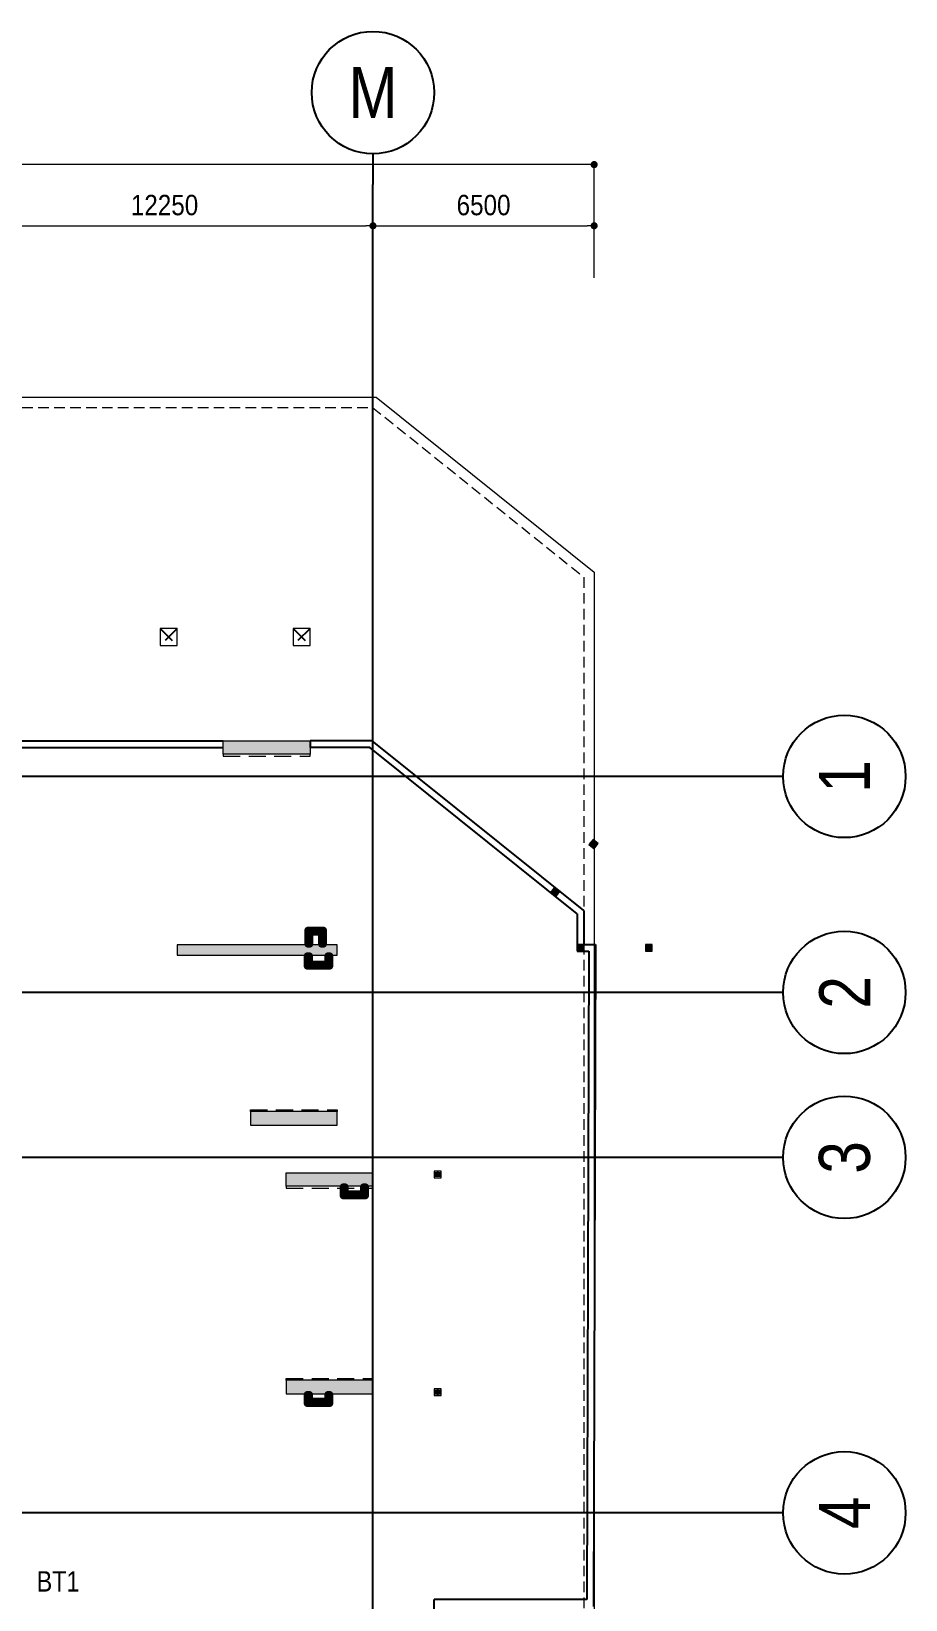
# Model space of a CAD drawing. Header units: millimetres. Extents: x -25197 to 555828, y -17247 to 174153.
# Drawn here: x 482848 to 508539, y 128050 to 174153 of the extents above; entities that cross this region are included whole.
import ezdxf
from ezdxf.enums import TextEntityAlignment as Align

# ---------------------------------------------------------------- set-up
doc = ezdxf.new("R2010")
doc.units = ezdxf.units.MM
doc.header["$LTSCALE"] = 250
for name, pattern in [('CHG_XX_Cot_Tang 1$0$CENTER', [20.2, 12.7, -2.5, 2.5, -2.5]), ('CHG_XX_Cot_Tang 1$0$CENTER2', [28.575, 19.05, -3.175, 3.175, -3.175]), ('CHG_XX_Cot_Tang 1$0$HIDDEN', [0.375, 0.25, -0.125]), ('CHG_XX_Cot_Tang 1$0$MB_Luoi truc$0$HTT Hidden 21', [3, 2, -1]), ('CHG_XX_Luoi truc$0$MB_Luoi truc$0$Center101', [13, 10, -1, 1, -1])]:
    doc.linetypes.add(name, pattern=pattern)
for name, color, linetype in [("CHG_XX_Cot_Tang 1$0$'S_Concrete_Center_1", 8, 'CHG_XX_Cot_Tang 1$0$CENTER2'), ("CHG_XX_Cot_Tang 1$0$'S_Steel_ Bold", 8, 'Continuous'), ('CHG_XX_Cot_Tang 1$0$cot 500 dung +850', 1, 'Continuous'), ('CHG_XX_Cot_Tang 1$0$mb_cot tang 1-3$0$Concrete Line', 6, 'Continuous'), ('CHG_XX_Cot_Tang 1$0$Vach VH3', 3, 'Continuous'), ('CHG_XX_Luoi truc$0$Grid', 34, 'Continuous'), ('CHG_XX_Luoi truc$0$Grid Line', 8, 'CHG_XX_Luoi truc$0$MB_Luoi truc$0$Center101'), ('mb tang 1 TWB$0$Brick Wall', 4, 'Continuous'), ('TEXT', 21, 'Continuous')]:
    doc.layers.add(name, color=color, linetype=linetype)
for name, color, linetype, lineweight in [("CHG_XX_Cot_Tang 1$0$'S_Steel_Cont_2 Normal", 2, 'Continuous', 25), ("CHG_XX_Cot_Tang 1$0$'S_Steel_Cont_2 Normal_Plate", 150, 'Continuous', 15), ('CHG_XX_Cot_Tang 1$0$Cot thep', 51, 'Continuous', 15), ('CHG_XX_Cot_Tang 1$0$MB_Luoi truc$0$Dim 300', 1, 'Continuous', 5), ('CHG_XX_Cot_Tang 1$0$Net thay Tuong', 3, 'Continuous', 20), ('CHG_XX_Cot_Tang 1$0$NS-Pier', 150, 'Continuous', 9), ('CHG_XX_Cot_Tang 1$0$NS-Pier @ 1 VP1', 150, 'Continuous', 9), ('CHG_XX_Cot_Tang 1$0$NS-Pier @ 1 VP2', 150, 'Continuous', 9), ('CHG_XX_Cot_Tang 1$0$NS-Pier @ 1 VP3', 150, 'Continuous', 9), ('CHG_XX_Cot_Tang 1$0$NS-Pier @ 1 VPModel', 150, 'Continuous', 9), ('CHG_XX_Cot_Tang 1$0$NS-Pier @ 100', 150, 'Continuous', 9), ('CHG_XX_Cot_Tang 1$0$NS-Pier @ 150', 150, 'Continuous', 9), ('CHG_XX_Cot_Tang 1$0$NS-Pier @ 200', 150, 'Continuous', 9), ('CHG_XX_Cot_Tang 1$0$NS-Pier @ 350', 150, 'Continuous', 9), ('CHG_XX_Cot_Tang 1$0$S_Concrete_Cont_2 Normal', 2, 'Continuous', 13), ('mb tang 1 TWB$0$Wall Line', 4, 'Continuous', 70), ('Net cat Tuong', 4, 'Continuous', 9)]:
    doc.layers.add(name, color=color, linetype=linetype, lineweight=lineweight)
doc.styles.add('CHG_XX_Cot_Tang 1$0$MB_Luoi truc$0$Arial_C', font='arial.ttf', dxfattribs={"width": 0.85})
doc.styles.add('CHG_XX_Luoi truc$0$MB_Luoi truc$0$Grid A-F$0$VNI-HelveCB', font='VHELVCB_0.TTF')
doc.styles.add('TTP-HelCon', font='VHELVCN_0.TTF')
doc.dimstyles.new('CHG_XX_Cot_Tang 1$0$MB_Luoi truc$0$Dim 300 (A1-A2)', dxfattribs={"dimscale": 300, "dimtxt": 2, "dimasz": 0.7, "dimexe": 0, "dimexo": 1, "dimgap": 1, "dimtad": 1, "dimdec": 0, "dimzin": 12, "dimdsep": 46, "dimtxsty": 'CHG_XX_Cot_Tang 1$0$MB_Luoi truc$0$Arial_C', "dimblk": 'CHG_XX_Cot_Tang 1$0$MB_Luoi truc$0$_Dot', "dimcen": 1, "dimclrd": 256, "dimclre": 256, "dimclrt": 3, "dimadec": 0, "dimazin": 0, "dimtfac": 1, "dimtdec": 0, "dimtix": 1, "dimtmove": 2, "dimatfit": 3, "dimldrblk": 'CHG_XX_Cot_Tang 1$0$MB_Luoi truc$0$HTT Arrow 30', "dimfxl": 1, "dimtolj": 1, "dimtzin": 0, "dimarcsym": 0})

# ---------------------------------------------------------------- blocks, each defined once
blk = doc.blocks.new('*U2169')
at = {"layer": 'CHG_XX_Luoi truc$0$Grid', "lineweight": -2}
blk.add_line((0, 611), (0, 608), dxfattribs=at)
blk.add_circle((0, 617), 6, dxfattribs=at)
at = {"layer": 'CHG_XX_Luoi truc$0$Grid Line'}
blk.add_line((0, 0), (0, 608), dxfattribs=at)
at = {"layer": 'CHG_XX_Luoi truc$0$Grid', "lineweight": -2, "style": 'CHG_XX_Luoi truc$0$MB_Luoi truc$0$Grid A-F$0$VNI-HelveCB'}
for tag, p in [('GRIDSUB', (0, 617)), ('GRID', (0, -9))]:
    blk.add_attdef(tag, text='', height=5, dxfattribs=at).set_placement(p, align=Align.MIDDLE)
blk = doc.blocks.new('*U2171')
at = {"layer": 'CHG_XX_Luoi truc$0$Grid', "lineweight": -2}
blk.add_line((0, -3), (0, 0), dxfattribs=at)
blk.add_circle((0, -9), 6, dxfattribs=at)
at = {"layer": 'CHG_XX_Luoi truc$0$Grid Line'}
blk.add_line((0, 0), (0, 438), dxfattribs=at)
at = {"layer": 'CHG_XX_Luoi truc$0$Grid', "lineweight": -2, "style": 'CHG_XX_Luoi truc$0$MB_Luoi truc$0$Grid A-F$0$VNI-HelveCB'}
for tag, p in [('GRIDSUB', (0, 447)), ('GRID', (0, -9))]:
    blk.add_attdef(tag, text='', height=5, dxfattribs=at).set_placement(p, align=Align.MIDDLE)
blk = doc.blocks.new('CHG_XX_Luoi truc')
at = {"layer": 'CHG_XX_Luoi truc$0$Grid'}
ref = blk.add_blockref('*U2169', (99550, -12747), dxfattribs=dict(at, xscale=300, yscale=300, zscale=300))
ref.add_attrib('GRIDSUB', 'M', dxfattribs={"lineweight": -2, "height": 1500, "style": 'CHG_XX_Luoi truc$0$MB_Luoi truc$0$Grid A-F$0$VNI-HelveCB'}).set_placement((99550, 172353), align=Align.MIDDLE)
ref = blk.add_blockref('*U2171', (110703, 152250), dxfattribs=dict(at, xscale=300.0000000000013, yscale=300.0000000000013, zscale=300.0000000000013, rotation=90))
ref.add_attrib('GRID', '1', dxfattribs={"lineweight": -2, "height": 1500, "rotation": 90, "style": 'CHG_XX_Luoi truc$0$MB_Luoi truc$0$Grid A-F$0$VNI-HelveCB'}).set_placement((113403, 152250), align=Align.MIDDLE)
ref = blk.add_blockref('*U2171', (110703, 145900), dxfattribs=dict(at, xscale=300.0000000000013, yscale=300.0000000000013, zscale=300.0000000000013, rotation=90))
ref.add_attrib('GRID', '2', dxfattribs={"lineweight": -2, "height": 1500, "rotation": 90, "style": 'CHG_XX_Luoi truc$0$MB_Luoi truc$0$Grid A-F$0$VNI-HelveCB'}).set_placement((113403, 145900), align=Align.MIDDLE)
ref = blk.add_blockref('*U2171', (110703, 141050), dxfattribs=dict(at, xscale=300.0000000000013, yscale=300.0000000000013, zscale=300.0000000000013, rotation=90))
ref.add_attrib('GRID', '3', dxfattribs={"lineweight": -2, "height": 1500, "rotation": 90, "style": 'CHG_XX_Luoi truc$0$MB_Luoi truc$0$Grid A-F$0$VNI-HelveCB'}).set_placement((113403, 141050), align=Align.MIDDLE)
ref = blk.add_blockref('*U2171', (110703, 130600), dxfattribs=dict(at, xscale=300.0000000000013, yscale=300.0000000000013, zscale=300.0000000000013, rotation=90))
ref.add_attrib('GRID', '4', dxfattribs={"lineweight": -2, "height": 1500, "rotation": 90, "style": 'CHG_XX_Luoi truc$0$MB_Luoi truc$0$Grid A-F$0$VNI-HelveCB'}).set_placement((113403, 130600), align=Align.MIDDLE)
blk = doc.blocks.new('CHG_XX_Cot_Tang 1$0$MB_Luoi truc$0$_Dot')
at = {"color": 0, "linetype": 'ByBlock', "lineweight": -2}
blk.add_line((-0.5, 0), (-1, 0), dxfattribs=at)
at = {"color": 0, "linetype": 'ByBlock', "const_width": 0.5}
blk.add_lwpolyline([(-0.25, 0, 1), (0.25, 0, 1)], format="xyb", close=True, dxfattribs=at)
blk = doc.blocks.new('*D2254')
at = {"layer": 'CHG_XX_Cot_Tang 1$0$MB_Luoi truc$0$Dim 300', "lineweight": -2, "transparency": 16777216}
for p, q in [((87300, 166908), (87300, 168437)), ((87510, 168437), (99340, 168437)), ((99550, 166908), (99550, 168437))]:
    blk.add_line(p, q, dxfattribs=at)
at = {"layer": 'Defpoints', "color": 0, "transparency": 16777216}
for p in [(99550, 168437), (87300, 166608), (99550, 166608)]:
    blk.add_point(p, dxfattribs=at)
at = {"layer": 'CHG_XX_Cot_Tang 1$0$MB_Luoi truc$0$Dim 300', "lineweight": -2, "transparency": 16777216, "xscale": 210, "yscale": 210, "zscale": 210, "rotation": 180}
blk.add_blockref('CHG_XX_Cot_Tang 1$0$MB_Luoi truc$0$_Dot', (87300, 168437), dxfattribs=at)
at = {"layer": 'CHG_XX_Cot_Tang 1$0$MB_Luoi truc$0$Dim 300', "lineweight": -2, "transparency": 16777216, "xscale": 210, "yscale": 210, "zscale": 210}
blk.add_blockref('CHG_XX_Cot_Tang 1$0$MB_Luoi truc$0$_Dot', (99550, 168437), dxfattribs=at)
at = {"layer": 'CHG_XX_Cot_Tang 1$0$MB_Luoi truc$0$Dim 300', "color": 3, "transparency": 16777216, "insert": (93425, 169043), "char_height": 600, "attachment_point": 5, "style": 'CHG_XX_Cot_Tang 1$0$MB_Luoi truc$0$Arial_C'}
blk.add_mtext('\\A1;12250', dxfattribs=at)
blk = doc.blocks.new('CHG_XX_Cot_Tang 1$0$MB_Luoi truc$0$HTT Arrow 30')
blk.add_hatch(color=256).paths.add_polyline_path([(-2.5, 0.375), (-2.5, -0.375), (0, 0)])
at = {"color": 0, "linetype": 'ByBlock', "lineweight": -2}
for p, q in [((0, 0), (-2.5, 0.375)), ((-2.5, -0.375), (-2.5, 0.375)), ((0, 0), (-2.5, -0.375))]:
    blk.add_line(p, q, dxfattribs=at)
blk = doc.blocks.new('*D2255')
at = {"layer": 'CHG_XX_Cot_Tang 1$0$MB_Luoi truc$0$Dim 300', "lineweight": -2, "transparency": 16777216}
for p, q in [((99550, 166908), (99550, 168437)), ((99760, 168437), (105840, 168437)), ((106050, 166908), (106050, 168437))]:
    blk.add_line(p, q, dxfattribs=at)
at = {"layer": 'Defpoints', "color": 0, "transparency": 16777216}
for p in [(106050, 168437), (99550, 166608), (106050, 166608)]:
    blk.add_point(p, dxfattribs=at)
at = {"layer": 'CHG_XX_Cot_Tang 1$0$MB_Luoi truc$0$Dim 300', "lineweight": -2, "transparency": 16777216, "xscale": 210, "yscale": 210, "zscale": 210, "rotation": 180}
blk.add_blockref('CHG_XX_Cot_Tang 1$0$MB_Luoi truc$0$_Dot', (99550, 168437), dxfattribs=at)
at = {"layer": 'CHG_XX_Cot_Tang 1$0$MB_Luoi truc$0$Dim 300', "lineweight": -2, "transparency": 16777216, "xscale": 210, "yscale": 210, "zscale": 210}
blk.add_blockref('CHG_XX_Cot_Tang 1$0$MB_Luoi truc$0$_Dot', (106050, 168437), dxfattribs=at)
at = {"layer": 'CHG_XX_Cot_Tang 1$0$MB_Luoi truc$0$Dim 300', "color": 3, "transparency": 16777216, "insert": (102800, 169043), "char_height": 600, "attachment_point": 5, "style": 'CHG_XX_Cot_Tang 1$0$MB_Luoi truc$0$Arial_C'}
blk.add_mtext('\\A1;6500', dxfattribs=at)
blk = doc.blocks.new('*D2256')
at = {"layer": 'CHG_XX_Cot_Tang 1$0$MB_Luoi truc$0$Dim 300', "lineweight": -2, "transparency": 16777216}
for p, q in [((-10900, 166908), (-10900, 170237)), ((105840, 170237), (-10690, 170237)), ((106050, 166908), (106050, 170237))]:
    blk.add_line(p, q, dxfattribs=at)
at = {"layer": 'Defpoints', "color": 0, "transparency": 16777216}
for p in [(-10900, 170237), (-10900, 166608), (106050, 166608)]:
    blk.add_point(p, dxfattribs=at)
at = {"layer": 'CHG_XX_Cot_Tang 1$0$MB_Luoi truc$0$Dim 300', "lineweight": -2, "transparency": 16777216, "xscale": 210, "yscale": 210, "zscale": 210, "rotation": 180}
blk.add_blockref('CHG_XX_Cot_Tang 1$0$MB_Luoi truc$0$_Dot', (-10900, 170237), dxfattribs=at)
at = {"layer": 'CHG_XX_Cot_Tang 1$0$MB_Luoi truc$0$Dim 300', "lineweight": -2, "transparency": 16777216, "xscale": 210, "yscale": 210, "zscale": 210}
blk.add_blockref('CHG_XX_Cot_Tang 1$0$MB_Luoi truc$0$_Dot', (106050, 170237), dxfattribs=at)
at = {"layer": 'CHG_XX_Cot_Tang 1$0$MB_Luoi truc$0$Dim 300', "color": 3, "transparency": 16777216, "insert": (47575, 170843), "char_height": 600, "attachment_point": 5, "style": 'CHG_XX_Cot_Tang 1$0$MB_Luoi truc$0$Arial_C'}
blk.add_mtext('\\A1;116950', dxfattribs=at)
blk = doc.blocks.new('*U2323')
at = {"layer": 'CHG_XX_Cot_Tang 1$0$NS-Pier @ 1 VP1'}
h = blk.add_hatch(color=256, dxfattribs=at)
h.dxf.hatch_style = 1
h.paths.add_polyline_path([(400, 0), (0, 0), (0, -2550), (400, -2550)])
at = {"layer": 'CHG_XX_Cot_Tang 1$0$NS-Pier @ 1 VP2'}
h = blk.add_hatch(color=256, dxfattribs=at)
h.dxf.hatch_style = 1
h.paths.add_polyline_path([(400, 0), (0, 0), (0, -2550), (400, -2550)])
at = {"layer": 'CHG_XX_Cot_Tang 1$0$NS-Pier @ 1 VP3'}
h = blk.add_hatch(color=256, dxfattribs=at)
h.dxf.hatch_style = 1
h.paths.add_polyline_path([(400, 0), (0, 0), (0, -2550), (400, -2550)])
at = {"layer": 'CHG_XX_Cot_Tang 1$0$NS-Pier @ 1 VPModel'}
h = blk.add_hatch(color=256, dxfattribs=at)
h.dxf.hatch_style = 1
h.paths.add_polyline_path([(400, 0), (0, 0), (0, -2550), (400, -2550)])
at = {"layer": 'CHG_XX_Cot_Tang 1$0$NS-Pier @ 100'}
h = blk.add_hatch(color=256, dxfattribs=at)
h.dxf.hatch_style = 1
h.paths.add_polyline_path([(400, 0), (0, 0), (0, -2550), (400, -2550)])
at = {"layer": 'CHG_XX_Cot_Tang 1$0$NS-Pier @ 150'}
h = blk.add_hatch(color=256, dxfattribs=at)
h.dxf.hatch_style = 1
h.paths.add_polyline_path([(400, 0), (0, 0), (0, -2550), (400, -2550)])
at = {"layer": 'CHG_XX_Cot_Tang 1$0$NS-Pier @ 200'}
h = blk.add_hatch(color=256, dxfattribs=at)
h.dxf.hatch_style = 1
h.paths.add_polyline_path([(400, 0), (0, 0), (0, -2550), (400, -2550)])
at = {"layer": 'CHG_XX_Cot_Tang 1$0$NS-Pier @ 350'}
h = blk.add_hatch(color=256, dxfattribs=at)
h.dxf.hatch_style = 1
h.paths.add_polyline_path([(400, 0), (0, 0), (0, -2550), (400, -2550)])
blk = doc.blocks.new('CHG_XX_Cot_Tang 1$0$Block A_C450x2250')
at = {"layer": 'CHG_XX_Cot_Tang 1$0$NS-Pier', "color": 9, "linetype": 'CHG_XX_Cot_Tang 1$0$MB_Luoi truc$0$HTT Hidden 21'}
blk.add_lwpolyline([(0, 0), (-50, 0), (-50, -2550), (0, -2550)], dxfattribs=at)
at = {"layer": 'CHG_XX_Cot_Tang 1$0$NS-Pier'}
blk.add_lwpolyline([(400, -2550), (0, -2550), (0, 0), (400, 0)], close=True, dxfattribs=at)
blk.add_blockref('*U2323', (0, 0), dxfattribs=at)
blk = doc.blocks.new('CHG_XX_Cot_Tang 1$0$300X4700')
at = {"layer": 'CHG_XX_Cot_Tang 1$0$NS-Pier', "true_color": 0xd19cc7}
h = blk.add_hatch(color=9, dxfattribs=at)
h.dxf.hatch_style = 1
h.paths.add_polyline_path([(0, 0), (0, -300), (4700, -300), (4700, 0)])
at = {"layer": 'CHG_XX_Cot_Tang 1$0$NS-Pier'}
blk.add_lwpolyline([(0, 0), (0, -300), (4700, -300), (4700, 0)], close=True, dxfattribs=at)
blk = doc.blocks.new('CHG_XX_Cot_Tang 1$0$500x500')
at = {"color": 1, "linetype": 'CHG_XX_Cot_Tang 1$0$MB_Luoi truc$0$HTT Hidden 21'}
for p, q in [((250, 250), (-250, -250)), ((-250, 250), (250, -250))]:
    blk.add_line(p, q, dxfattribs=at)
at = {"layer": 'CHG_XX_Cot_Tang 1$0$NS-Pier', "color": 1}
blk.add_lwpolyline([(250, -250), (250, 250), (-250, 250), (-250, -250)], close=True, dxfattribs=at)
blk = doc.blocks.new('*U2301')
at = {"layer": "CHG_XX_Cot_Tang 1$0$'S_Steel_ Bold", "linetype": 'CHG_XX_Cot_Tang 1$0$CENTER', "ltscale": 0.05}
for p, q in [((-13, 0), (13, 0)), ((0, 13), (0, -13))]:
    blk.add_line(p, q, dxfattribs=at)
at = {"layer": "CHG_XX_Cot_Tang 1$0$'S_Steel_ Bold", "color": 1}
blk.add_circle((0, 0), 7, dxfattribs=at)
blk = doc.blocks.new('CHG_XX_Cot_Tang 1$0$A$C42BB3C5E')
at = {"color": 8, "linetype": 'CHG_XX_Cot_Tang 1$0$MB_Luoi truc$0$HTT Hidden 21'}
blk.add_lwpolyline([(-75, -113), (125, -113), (125, 87), (-75, 87)], close=True, dxfattribs=at)
at = {"layer": "CHG_XX_Cot_Tang 1$0$'S_Concrete_Center_1"}
for p, q in [((25, 63), (25, -88)), ((125, -13), (-83, -13))]:
    blk.add_line(p, q, dxfattribs=at)
at = {"layer": "CHG_XX_Cot_Tang 1$0$'S_Steel_Cont_2 Normal"}
blk.add_lwpolyline([(-37, -15, 0.414214), (-43, -21), (-43, -50), (-50, -50), (-50, 25), (-43, 25), (-43, -4, 0.414214), (-37, -10), (87, -10, 0.414214), (93, -4), (93, 25), (100, 25), (100, -50), (93, -50), (93, -21, 0.414214), (87, -15)], format="xyb", close=True, dxfattribs=at)
at = {"layer": "CHG_XX_Cot_Tang 1$0$'S_Steel_Cont_2 Normal_Plate"}
blk.add_lwpolyline([(115, 45), (115, -70), (-65, -70), (-65, 45)], close=True, dxfattribs=at)
at = {"layer": "CHG_XX_Cot_Tang 1$0$'S_Steel_ Bold"}
for p in [(-10, 20), (60, 20)]:
    blk.add_blockref('*U2301', p, dxfattribs=at)
at = {"layer": "CHG_XX_Cot_Tang 1$0$'S_Steel_ Bold", "xscale": -1, "rotation": 180}
for p in [(-10, -45), (60, -45)]:
    blk.add_blockref('*U2301', p, dxfattribs=at)
blk = doc.blocks.new('CHG_XX_Cot_Tang 1$0$net pergola')
at = {"layer": 'CHG_XX_Cot_Tang 1$0$Net thay Tuong'}
for p in [(67007, 89063), (67007, 82663)]:
    blk.add_blockref('CHG_XX_Cot_Tang 1$0$A$C42BB3C5E', p, dxfattribs=at)
blk = doc.blocks.new('CHG_XX_Cot_Tang 1$0$cot thong gio')
at = {"layer": 'CHG_XX_Cot_Tang 1$0$S_Concrete_Cont_2 Normal', "color": 3, "ltscale": 0.8}
blk.add_lwpolyline([(-100, -70), (100, -70), (100, 130), (-100, 130)], close=True, dxfattribs=at)
blk.add_solid([(-100, 130), (-100, -70), (100, 130), (100, -70)], dxfattribs=at)
blk = doc.blocks.new('*U1759')
at = {"layer": 'mb tang 1 TWB$0$Wall Line'}
blk.add_lwpolyline([(500, 0), (0, 0), (0, -100), (500, -100)], close=True, dxfattribs=at)
blk = doc.blocks.new('*U1754')
at = {"layer": 'mb tang 1 TWB$0$Wall Line'}
blk.add_lwpolyline([(0, 300), (0, 0), (100, 0), (100, 300)], close=True, dxfattribs=at)
blk = doc.blocks.new('*U2051')
at = {"layer": 'mb tang 1 TWB$0$Wall Line'}
blk.add_lwpolyline([(0, 350), (0, 0), (100, 0), (100, 350)], close=True, dxfattribs=at)
blk = doc.blocks.new('*U1758')
at = {"layer": 'mb tang 1 TWB$0$Wall Line'}
blk.add_lwpolyline([(300, 0), (0, 0), (0, -100), (300, -100)], close=True, dxfattribs=at)
blk = doc.blocks.new('*U1757')
at = {"layer": 'mb tang 1 TWB$0$Wall Line'}
blk.add_lwpolyline([(0, 450), (0, 0), (100, 0), (100, 450)], close=True, dxfattribs=at)
blk = doc.blocks.new('CHG_XX_Cot_Tang 1')
at = {"layer": 'CHG_XX_Cot_Tang 1$0$NS-Pier', "linetype": 'Continuous', "ltscale": 5}
blk.add_lwpolyline([(-300, 85450), (-10900, 85450), (-10900, 163400), (99639.2, 163400), (106050, 158254.3), (106050, -6022), (103575.5, -9000), (32350, -9000), (32350, 84050), (-300, 84050)], close=True, dxfattribs=at)
at = {"layer": 'CHG_XX_Cot_Tang 1$0$NS-Pier', "linetype": 'CHG_XX_Cot_Tang 1$0$HIDDEN', "ltscale": 5}
blk.add_lwpolyline([(32650, 84350), (0, 84350), (0, 85750), (-10600, 85750), (-10600, 163100), (99533.7, 163100), (105750, 158110.4), (105750, -5913.6), (103434.7, -8700), (32650, -8700), (32650, 84350), (32650, -8700), (103404.7, -8700)], dxfattribs=at)
at = {"layer": 'CHG_XX_Cot_Tang 1$0$Vach VH3'}
for p, q in [((87400, 153300), (95150, 153300)), ((87400, 153100), (95150, 153100)), ((99527.8, 153300), (97700, 153300)), ((97700, 153300), (97700, 153100)), ((99457.5, 153100), (97700, 153100)), ((105550, 148209.7), (99457.5, 153100)), ((105750, 148305.7), (99527.8, 153300)), ((105550, 148209.7), (105550, 147110.4)), ((105750, 148305.7), (105750, 147310.4)), ((105550, 147110.4), (105892.6, 147109.3)), ((105750, 147310.4), (106093.3, 147309.3)), ((105892.6, 147109.3), (105831.6, 128050)), ((106093.3, 147309.3), (106030.9, 127850)), ((101350.9, 72976.9), (101350.9, 128050)), ((105831.6, 128050), (101350.9, 128050))]:
    blk.add_line(p, q, dxfattribs=at)
at = {"layer": 'CHG_XX_Cot_Tang 1$0$cot 500 dung +850'}
for p in [(93550, 156350), (97450, 156350)]:
    blk.add_blockref('CHG_XX_Cot_Tang 1$0$500x500', p, dxfattribs=at)
at = {"layer": 'CHG_XX_Cot_Tang 1$0$Cot thep'}
blk.add_blockref('CHG_XX_Cot_Tang 1$0$net pergola', (34418.2, 51500), dxfattribs=at)
at = {"layer": 'CHG_XX_Cot_Tang 1$0$mb_cot tang 1-3$0$Concrete Line'}
blk.add_blockref('CHG_XX_Cot_Tang 1$0$300X4700', (93800, 147300), dxfattribs=at)
at = {"layer": 'CHG_XX_Cot_Tang 1$0$NS-Pier'}
blk.add_blockref('CHG_XX_Luoi truc', (0, 0), dxfattribs=at)
at = {"layer": 'CHG_XX_Cot_Tang 1$0$NS-Pier', "rotation": 90.00000000000001}
for p in [(95150, 152900), (97000, 140200)]:
    blk.add_blockref('CHG_XX_Cot_Tang 1$0$Block A_C450x2250', p, dxfattribs=at)
at = {"layer": 'CHG_XX_Cot_Tang 1$0$NS-Pier', "xscale": -1, "rotation": 90}
for p in [(95950, 142400), (97000, 134500)]:
    blk.add_blockref('CHG_XX_Cot_Tang 1$0$Block A_C450x2250', p, dxfattribs=at)
at = {"layer": 'CHG_XX_Cot_Tang 1$0$S_Concrete_Cont_2 Normal', "rotation": 51.24719027189787}
for p in [(106054.9, 150240.8), (104928.2, 148837.1)]:
    blk.add_blockref('CHG_XX_Cot_Tang 1$0$cot thong gio', p, dxfattribs=at)
at = {"layer": 'CHG_XX_Cot_Tang 1$0$S_Concrete_Cont_2 Normal'}
for p in [(105651, 147180.4), (107658.6, 147180.4)]:
    blk.add_blockref('CHG_XX_Cot_Tang 1$0$cot thong gio', p, dxfattribs=at)
at = {"layer": 'CHG_XX_Cot_Tang 1$0$MB_Luoi truc$0$Dim 300'}
for base, p1, p2, picture, middle in [((-10900, 170237), (106050, 166608.3), (-10900, 166608.3), '*D2256', (47575, 170843.4)), ((99550, 168437), (87300, 166608.3), (99550, 166608.3), '*D2254', (93425, 169043.4)), ((106050, 168437), (99550, 166608.3), (106050, 166608.3), '*D2255', (102800, 169043.4))]:
    dim = blk.add_linear_dim(base=base, p1=p1, p2=p2, dimstyle='CHG_XX_Cot_Tang 1$0$MB_Luoi truc$0$Dim 300 (A1-A2)', dxfattribs=at)
    dim.commit()
    dim.dimension.update_dxf_attribs({"geometry": picture, "text_midpoint": middle})

msp = doc.modelspace()

# ---------------------------------------------------------------- block references
at = {"layer": 'mb tang 1 TWB$0$Brick Wall'}
for name, p in [('*U1757', (490951.05606, 147300.56818)), ('*U1758', (491051.05606, 147750.00001)), ('*U1757', (491351.05606, 147300.56818)), ('*U2051', (490936.05606, 146650.00001)), ('*U1759', (491036.05606, 146750.00001)), ('*U2051', (491536.05606, 146650.00001)), ('*U1754', (491986.05606, 139900.00001)), ('*U1754', (492586.05606, 139900.00001)), ('*U1759', (492086.05606, 140000.00001)), ('*U1754', (490936.05606, 133800.00001)), ('*U1759', (491036.05606, 133900.00001)), ('*U1754', (491536.05606, 133800.00001))]:
    msp.add_blockref(name, p, dxfattribs=at)
at = {"layer": 'mb tang 1 TWB$0$Brick Wall', "xscale": -1}
for name, p in [('*U1757', (491051.05606, 147300.56818)), ('*U1757', (491451.05606, 147300.56818)), ('*U2051', (491036.05606, 146650.00001)), ('*U2051', (491636.05606, 146650.00001)), ('*U1754', (492086.05606, 139900.00001)), ('*U1754', (492686.05606, 139900.00001)), ('*U1754', (491036.05606, 133800.00001)), ('*U1754', (491636.05606, 133800.00001))]:
    msp.add_blockref(name, p, dxfattribs=at)
at = {"layer": 'mb tang 1 TWB$0$Brick Wall', "xscale": -1, "rotation": 180}
for name, p in [('*U1758', (491051.05606, 147650.00001)), ('*U1759', (491036.05606, 146650.00001)), ('*U1759', (492086.05606, 139900.00001)), ('*U1759', (491036.05606, 133800.00001))]:
    msp.add_blockref(name, p, dxfattribs=at)
at = {"layer": 'Net cat Tuong'}
for name in ['CHG_XX_Luoi truc', 'CHG_XX_Cot_Tang 1', 'CHG_XX_Cot_Tang 1']:
    msp.add_blockref(name, (393336.05606, 0), dxfattribs=at)

# ---------------------------------------------------------------- texts
at = {"layer": 'TEXT', "style": 'TTP-HelCon'}
msp.add_text('BT1', height=600, dxfattribs=at).set_placement((483632.98006, 128106.33929), align=Align.BOTTOM_CENTER)

doc.saveas('drawing.dxf')
